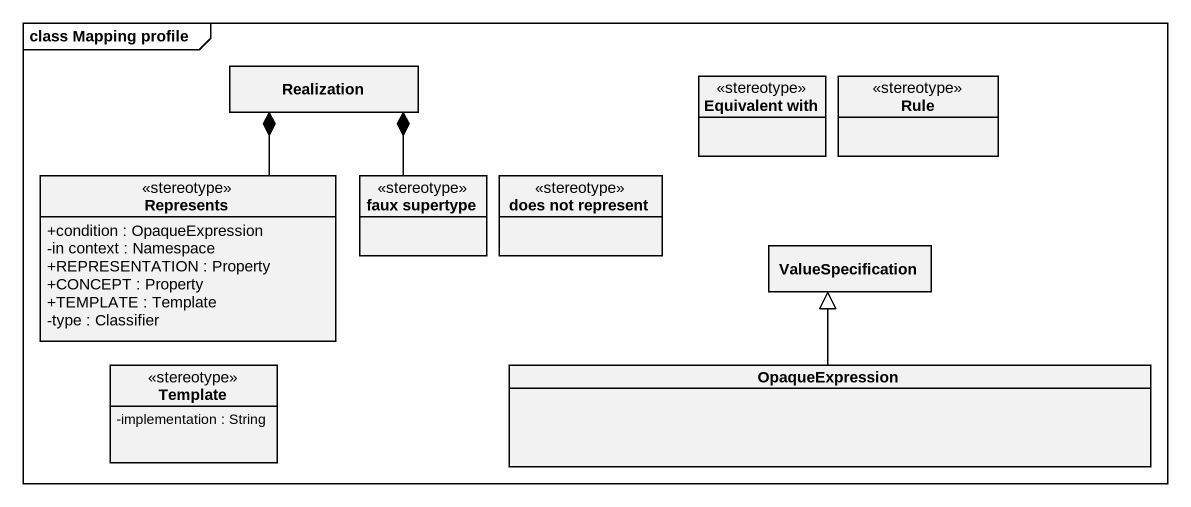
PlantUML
@startuml
mainframe class Mapping profile
hide circle
hide empty members
skinparam classAttributeIconSize 0
class Realization
class "Equivalent with" as Equivalent_with <<stereotype>>
class Rule <<stereotype>>
class Represents <<stereotype>> {
  +condition : OpaqueExpression
  -in context : Namespace
  +REPRESENTATION : Property
  +CONCEPT : Property
  +TEMPLATE : Template
  -type : Classifier
}
class "faux supertype" as faux_supertype <<stereotype>>
class "does not represent" as does_not_represent <<stereotype>>
class ValueSpecification
class Template <<stereotype>> {
  -implementation : String
}
class OpaqueExpression
Represents -up-* Realization
faux_supertype -up-* Realization
OpaqueExpression -up-|> ValueSpecification
@enduml
